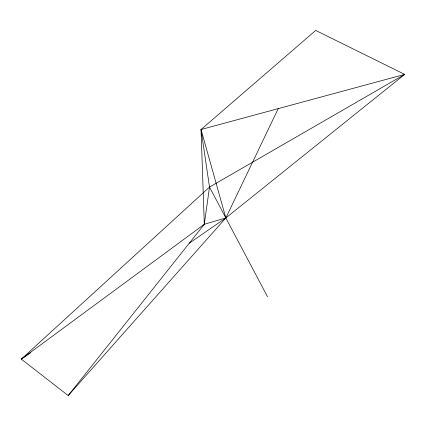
<?xml version="1.0" encoding="UTF-8"?>
<svg xmlns="http://www.w3.org/2000/svg" width="426" height="426" viewBox="0 0 426 426"><rect width="100%" height="100%" fill="white"/><g stroke="black" fill="none" stroke-linecap="round" stroke-linejoin="round"><path stroke-width="0.64" d="M30.597 352.712L21.3 359.129L204.31 224.268L201.04 129.52L404.7 74.396L209.512 187.083L21.3 359.129L68.192 395.568L204.31 224.268L209.512 187.083L201.04 129.52L315.698 30.432L404.7 74.396L225.844 217.963L189.203 243.251M278.38 108.321L225.844 217.963L68.192 395.568M204.31 224.268L225.844 217.963L201.04 129.52M209.512 187.083L267.533 296.778"/></g></svg>
